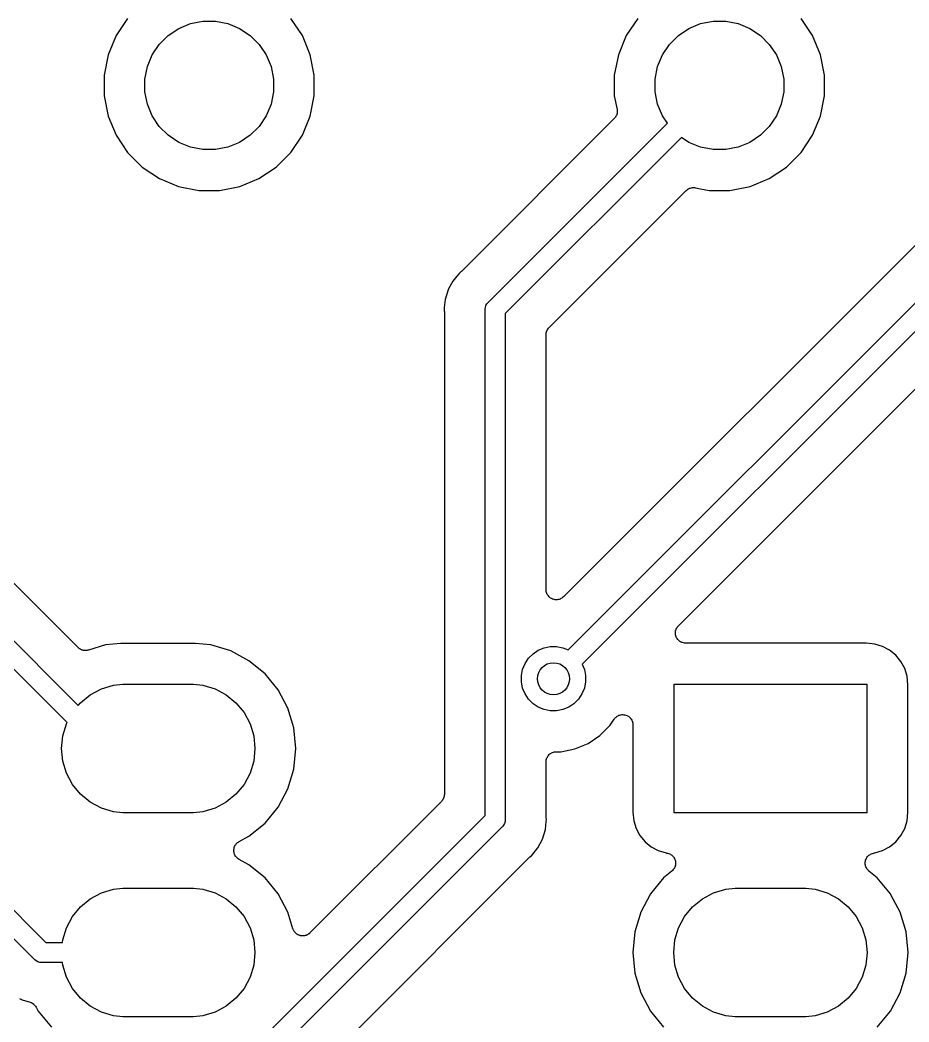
# Model space of a CAD drawing. Extents: x 19 to 115, y -142 to -17.
# Drawn here: x 87.18 to 98.24, y -47.85 to -35.38 of the extents above; entities that cross this region are included whole.
import ezdxf

# ---------------------------------------------------------------- set-up
doc = ezdxf.new("R2010")
doc.units = 0
doc.layers.add('BLACK', color=7, linetype='CONTINUOUS')

msp = doc.modelspace()

# ---------------------------------------------------------------- linework, layer by layer
at = {"layer": 'BLACK', "linetype": 'CONTINUOUS'}
for p, q in [((88.519, -35.3612), (88.3759, -35.5754)), ((89.3016, -35.4257), (89.4562, -35.395)), ((89.4562, -35.395), (89.6138, -35.395)), ((89.6138, -35.395), (89.7684, -35.4257)), ((90.6941, -35.5754), (90.551, -35.3612)), ((94.869, -35.3612), (94.7259, -35.5754)), ((95.6516, -35.4257), (95.8062, -35.395)), ((95.8062, -35.395), (95.9638, -35.395)), ((95.9638, -35.395), (96.1184, -35.4257)), ((97.0441, -35.5754), (96.901, -35.3612)), ((89.025, -35.5736), (89.1561, -35.486)), ((89.1561, -35.486), (89.3016, -35.4257)), ((89.7684, -35.4257), (89.9139, -35.486)), ((89.9139, -35.486), (90.045, -35.5736)), ((95.375, -35.5736), (95.5061, -35.486)), ((95.5061, -35.486), (95.6516, -35.4257)), ((96.1184, -35.4257), (96.2639, -35.486)), ((96.2639, -35.486), (96.395, -35.5736)), ((88.3759, -35.5754), (88.2773, -35.8135)), ((88.9136, -35.685), (89.025, -35.5736)), ((90.045, -35.5736), (90.1564, -35.685)), ((90.7927, -35.8135), (90.6941, -35.5754)), ((94.7259, -35.5754), (94.6273, -35.8135)), ((95.2636, -35.685), (95.375, -35.5736)), ((96.395, -35.5736), (96.5064, -35.685)), ((97.1427, -35.8135), (97.0441, -35.5754)), ((88.826, -35.8161), (88.9136, -35.685)), ((90.1564, -35.685), (90.244, -35.8161)), ((95.176, -35.8161), (95.2636, -35.685)), ((96.5064, -35.685), (96.594, -35.8161)), ((88.2773, -35.8135), (88.227, -36.0662)), ((88.7657, -35.9616), (88.826, -35.8161)), ((90.244, -35.8161), (90.3043, -35.9616)), ((90.843, -36.0662), (90.7927, -35.8135)), ((94.6273, -35.8135), (94.577, -36.0662)), ((95.1157, -35.9616), (95.176, -35.8161)), ((96.594, -35.8161), (96.6543, -35.9616)), ((97.193, -36.0662), (97.1427, -35.8135)), ((88.735, -36.1162), (88.7657, -35.9616)), ((90.3043, -35.9616), (90.335, -36.1162)), ((95.085, -36.1162), (95.1157, -35.9616)), ((96.6543, -35.9616), (96.685, -36.1162)), ((88.227, -36.0662), (88.227, -36.3238)), ((88.735, -36.2738), (88.735, -36.1162)), ((90.335, -36.1162), (90.335, -36.2738)), ((90.843, -36.3238), (90.843, -36.0662)), ((94.577, -36.0662), (94.577, -36.3238)), ((95.085, -36.2738), (95.085, -36.1162)), ((96.685, -36.1162), (96.685, -36.2738)), ((97.193, -36.3238), (97.193, -36.0662)), ((88.7657, -36.4284), (88.735, -36.2738)), ((90.335, -36.2738), (90.3043, -36.4284)), ((95.1157, -36.4284), (95.085, -36.2738)), ((96.685, -36.2738), (96.6543, -36.4284)), ((88.227, -36.3238), (88.2773, -36.5765)), ((90.7927, -36.5765), (90.843, -36.3238)), ((94.577, -36.3238), (94.6109, -36.4941)), ((97.1427, -36.5765), (97.193, -36.3238)), ((88.826, -36.5739), (88.7657, -36.4284)), ((90.3043, -36.4284), (90.244, -36.5739)), ((94.6106, -36.5452), (94.607, -36.5564)), ((94.6108, -36.544), (94.6106, -36.5446)), ((94.6106, -36.5446), (94.6106, -36.5452)), ((94.612, -36.5323), (94.6108, -36.544)), ((94.6109, -36.4941), (94.611, -36.4946)), ((94.611, -36.4946), (94.611, -36.4947)), ((94.611, -36.4947), (94.611, -36.4947)), ((94.611, -36.4947), (94.6112, -36.4958)), ((94.6112, -36.4958), (94.6122, -36.5077)), ((94.6133, -36.5205), (94.612, -36.5323)), ((94.6122, -36.5077), (94.6133, -36.5193)), ((94.6133, -36.5193), (94.6132, -36.5199)), ((94.6132, -36.5199), (94.6133, -36.5205)), ((95.176, -36.5739), (95.1157, -36.4284)), ((96.6543, -36.4284), (96.594, -36.5739)), ((88.2773, -36.5765), (88.3759, -36.8146)), ((88.9136, -36.705), (88.826, -36.5739)), ((90.244, -36.5739), (90.1564, -36.705)), ((90.6941, -36.8146), (90.7927, -36.5765)), ((94.5761, -36.6087), (92.6738, -38.511)), ((93.0109, -38.8923), (95.2374, -36.6658)), ((94.5836, -36.5996), (94.5761, -36.6087)), ((94.5912, -36.5905), (94.5836, -36.5996)), ((94.5915, -36.59), (94.5912, -36.5905)), ((94.5918, -36.5895), (94.5915, -36.59)), ((94.5974, -36.5791), (94.5918, -36.5895)), ((94.6031, -36.5688), (94.5974, -36.5791)), ((94.6033, -36.5682), (94.6031, -36.5688)), ((94.6036, -36.5677), (94.6033, -36.5682)), ((94.607, -36.5564), (94.6036, -36.5677)), ((95.2374, -36.6658), (95.176, -36.5739)), ((96.594, -36.5739), (96.5064, -36.705)), ((97.0441, -36.8146), (97.1427, -36.5765)), ((89.025, -36.8164), (88.9136, -36.705)), ((90.1564, -36.705), (90.045, -36.8164)), ((96.5064, -36.705), (96.395, -36.8164)), ((88.3759, -36.8146), (88.519, -37.0288)), ((89.1561, -36.904), (89.025, -36.8164)), ((89.3016, -36.9643), (89.1561, -36.904)), ((89.9139, -36.904), (89.7684, -36.9643)), ((90.045, -36.8164), (89.9139, -36.904)), ((90.551, -37.0288), (90.6941, -36.8146)), ((95.4142, -36.8426), (93.22, -39.0368)), ((95.5061, -36.904), (95.4142, -36.8426)), ((95.6516, -36.9643), (95.5061, -36.904)), ((96.2639, -36.904), (96.1184, -36.9643)), ((96.395, -36.8164), (96.2639, -36.904)), ((96.901, -37.0288), (97.0441, -36.8146)), ((88.519, -37.0288), (88.7012, -37.211)), ((89.4562, -36.995), (89.3016, -36.9643)), ((89.6138, -36.995), (89.4562, -36.995)), ((89.7684, -36.9643), (89.6138, -36.995)), ((90.3688, -37.211), (90.551, -37.0288)), ((95.8062, -36.995), (95.6516, -36.9643)), ((95.9638, -36.995), (95.8062, -36.995)), ((96.1184, -36.9643), (95.9638, -36.995)), ((96.7188, -37.211), (96.901, -37.0288)), ((88.7012, -37.211), (88.9154, -37.3541)), ((90.1546, -37.3541), (90.3688, -37.211)), ((96.5046, -37.3541), (96.7188, -37.211)), ((88.9154, -37.3541), (89.1535, -37.4527)), ((89.9165, -37.4527), (90.1546, -37.3541)), ((96.2665, -37.4527), (96.5046, -37.3541)), ((89.1535, -37.4527), (89.4062, -37.503)), ((89.4062, -37.503), (89.6638, -37.503)), ((89.6638, -37.503), (89.9165, -37.4527)), ((93.7652, -39.21), (95.4713, -37.5039)), ((95.4713, -37.5039), (95.4717, -37.5035)), ((95.4717, -37.5035), (95.4726, -37.5026)), ((95.4717, -37.5035), (95.4717, -37.5035)), ((95.4717, -37.5035), (95.4717, -37.5035)), ((95.4726, -37.5026), (95.4818, -37.4953)), ((95.4818, -37.4953), (95.4909, -37.4878)), ((95.4909, -37.4878), (95.4915, -37.4876)), ((95.4915, -37.4876), (95.4919, -37.4872)), ((95.4919, -37.4872), (95.5024, -37.4818)), ((95.5024, -37.4818), (95.5128, -37.4762)), ((95.5128, -37.4762), (95.5134, -37.4761)), ((95.5134, -37.4761), (95.5139, -37.4758)), ((95.5139, -37.4758), (95.5252, -37.4725)), ((95.5252, -37.4725), (95.5366, -37.4691)), ((95.5366, -37.4691), (95.5372, -37.469)), ((95.5372, -37.469), (95.5378, -37.4689)), ((95.5378, -37.4689), (95.5494, -37.4678)), ((95.5494, -37.4678), (95.5612, -37.4667)), ((95.5612, -37.4667), (95.5618, -37.4667)), ((95.5618, -37.4667), (95.5624, -37.4667)), ((95.5624, -37.4667), (95.5741, -37.468)), ((95.5741, -37.468), (95.5859, -37.4691)), ((95.5859, -37.4691), (95.7562, -37.503)), ((95.7562, -37.503), (96.0138, -37.503)), ((96.0138, -37.503), (96.2665, -37.4527)), ((98.5228, -37.9838), (93.9448, -42.5619)), ((94.0011, -43.2239), (98.9041, -38.3209)), ((92.6452, -38.5353), (92.6177, -38.5688)), ((92.6645, -38.5194), (92.6452, -38.5353)), ((92.6683, -38.5156), (92.6645, -38.5194)), ((92.6725, -38.5123), (92.6683, -38.5156)), ((92.6738, -38.511), (92.6725, -38.5123)), ((99.0486, -38.53), (94.1779, -43.4007)), ((92.5661, -38.6316), (92.5139, -38.7294)), ((92.6177, -38.5688), (92.5661, -38.6316)), ((92.6177, -38.5688), (92.6177, -38.5688)), ((92.5073, -38.7416), (92.4711, -38.8609)), ((92.5139, -38.7294), (92.5073, -38.7416)), ((92.5139, -38.7294), (92.5139, -38.7294)), ((92.4711, -38.8609), (92.4614, -38.9601)), ((92.9789, -38.937), (92.9905, -38.9152)), ((92.9905, -38.9152), (93.0062, -38.8962)), ((93.0062, -38.8962), (93.0109, -38.8923)), ((92.4614, -38.9601), (92.4589, -38.985)), ((92.4589, -38.985), (92.4614, -39.0099)), ((92.4614, -38.9601), (92.4614, -38.9601)), ((92.4614, -39.0099), (92.4615, -39.0117)), ((92.4615, -39.0117), (92.4615, -39.017)), ((92.4615, -39.017), (92.462, -39.0223)), ((92.462, -39.0223), (92.462, -45.0202)), ((92.9694, -38.985), (92.97, -38.9789)), ((92.97, -38.9911), (92.9694, -38.985)), ((92.97, -38.9789), (92.9718, -38.9605)), ((92.97, -38.9789), (92.97, -38.9789)), ((92.97, -45.2832), (92.97, -38.9911)), ((92.9718, -38.9605), (92.9789, -38.937)), ((93.22, -39.0368), (93.22, -45.3289)), ((95.3749, -42.9221), (99.2218, -39.0752)), ((93.728, -39.2981), (93.7293, -39.2864)), ((93.7293, -39.2864), (93.7305, -39.2747)), ((93.7305, -39.2747), (93.7307, -39.2741)), ((93.7307, -39.2741), (93.7308, -39.2734)), ((93.7308, -39.2734), (93.7343, -39.2622)), ((93.7343, -39.2622), (93.7377, -39.251)), ((93.7377, -39.251), (93.738, -39.2504)), ((93.738, -39.2504), (93.7382, -39.2498)), ((93.7382, -39.2498), (93.7439, -39.2395)), ((93.7439, -39.2395), (93.7494, -39.2292)), ((93.7494, -39.2292), (93.7499, -39.2287)), ((93.7499, -39.2287), (93.7502, -39.2281)), ((93.7502, -39.2281), (93.7577, -39.2191)), ((93.7577, -39.2191), (93.7652, -39.21)), ((80.045, -39.4082), (87.5018, -46.865)), ((93.728, -39.2994), (93.728, -39.2981)), ((93.728, -39.2998), (93.728, -39.2994)), ((93.728, -39.2994), (93.728, -39.2994)), ((93.728, -39.2994), (93.728, -39.2994)), ((93.728, -42.4721), (93.728, -39.2998)), ((87.3573, -47.0741), (79.836, -39.5527)), ((87.904, -43.1938), (85.1683, -40.4581)), ((84.62, -40.6282), (87.9053, -43.9136)), ((87.7654, -44.1272), (84.4432, -40.805)), ((93.7292, -42.4842), (93.728, -42.4721)), ((93.7303, -42.4963), (93.7292, -42.4842)), ((93.7304, -42.4965), (93.7303, -42.4963)), ((93.7304, -42.4967), (93.7304, -42.4965)), ((93.7339, -42.5084), (93.7304, -42.4967)), ((93.7374, -42.52), (93.7339, -42.5084)), ((93.7375, -42.5202), (93.7374, -42.52)), ((93.7376, -42.5205), (93.7375, -42.5202)), ((93.7433, -42.5312), (93.7376, -42.5205)), ((93.749, -42.542), (93.7433, -42.5312)), ((93.7491, -42.5421), (93.749, -42.542)), ((93.7492, -42.5423), (93.7491, -42.5421)), ((93.7569, -42.5517), (93.7492, -42.5423)), ((93.7645, -42.5612), (93.7569, -42.5517)), ((93.7647, -42.5614), (93.7645, -42.5612)), ((93.7649, -42.5615), (93.7647, -42.5614)), ((93.7742, -42.5693), (93.7649, -42.5615)), ((93.7836, -42.5771), (93.7742, -42.5693)), ((93.7838, -42.5772), (93.7836, -42.5771)), ((93.784, -42.5773), (93.7838, -42.5772)), ((93.7947, -42.5831), (93.784, -42.5773)), ((93.8054, -42.589), (93.7947, -42.5831)), ((93.8056, -42.589), (93.8054, -42.589)), ((93.8058, -42.5891), (93.8056, -42.589)), ((93.8174, -42.5927), (93.8058, -42.5891)), ((93.829, -42.5964), (93.8174, -42.5927)), ((93.8292, -42.5964), (93.829, -42.5964)), ((93.8294, -42.5965), (93.8292, -42.5964)), ((93.8416, -42.5977), (93.8294, -42.5965)), ((93.8536, -42.599), (93.8416, -42.5977)), ((93.8539, -42.599), (93.8536, -42.599)), ((93.8541, -42.5991), (93.8539, -42.599)), ((93.8661, -42.598), (93.8541, -42.5991)), ((93.8783, -42.5969), (93.8661, -42.598)), ((93.8786, -42.5968), (93.8783, -42.5969)), ((93.8788, -42.5968), (93.8786, -42.5968)), ((93.8903, -42.5934), (93.8788, -42.5968)), ((93.9021, -42.59), (93.8903, -42.5934)), ((93.9023, -42.5899), (93.9021, -42.59)), ((93.9026, -42.5898), (93.9023, -42.5899)), ((93.9134, -42.5842), (93.9026, -42.5898)), ((93.9241, -42.5786), (93.9134, -42.5842)), ((93.9243, -42.5784), (93.9241, -42.5786)), ((93.9245, -42.5783), (93.9243, -42.5784)), ((93.934, -42.5707), (93.9245, -42.5783)), ((93.9435, -42.5631), (93.934, -42.5707)), ((93.9438, -42.5628), (93.9435, -42.5631)), ((93.9448, -42.5619), (93.9438, -42.5628)), ((93.9438, -42.5628), (93.9438, -42.5628)), ((93.9438, -42.5628), (93.9438, -42.5628)), ((95.3377, -43.011), (95.339, -42.999)), ((95.3377, -43.0113), (95.3377, -43.011)), ((95.3377, -43.0115), (95.3377, -43.0113)), ((95.3388, -43.0234), (95.3377, -43.0115)), ((95.34, -43.0357), (95.3388, -43.0234)), ((95.339, -42.999), (95.3402, -42.9868)), ((95.3402, -42.9868), (95.3403, -42.9866)), ((95.3403, -42.9864), (95.3439, -42.9747)), ((95.3403, -42.9866), (95.3403, -42.9864)), ((95.3439, -42.9747), (95.3475, -42.9631)), ((95.3475, -42.9631), (95.3476, -42.9629)), ((95.3476, -42.9627), (95.3535, -42.9519)), ((95.3476, -42.9629), (95.3476, -42.9627)), ((95.3535, -42.9519), (95.3592, -42.9413)), ((95.3592, -42.9413), (95.3593, -42.9411)), ((95.3593, -42.9411), (95.3594, -42.9409)), ((95.3594, -42.9409), (95.3671, -42.9316)), ((95.3671, -42.9316), (95.3749, -42.9221)), ((88.4357, -43.142), (88.2436, -43.1609)), ((89.3643, -43.142), (88.4357, -43.142)), ((89.5564, -43.1609), (89.3643, -43.142)), ((95.34, -43.0359), (95.34, -43.0357)), ((95.34, -43.0362), (95.34, -43.0359)), ((95.3435, -43.0479), (95.34, -43.0362)), ((95.347, -43.0595), (95.3435, -43.0479)), ((95.3471, -43.0597), (95.347, -43.0595)), ((95.3471, -43.0599), (95.3471, -43.0597)), ((95.3529, -43.0708), (95.3471, -43.0599)), ((95.3584, -43.0815), (95.3529, -43.0708)), ((95.3586, -43.0816), (95.3584, -43.0815)), ((95.3587, -43.0818), (95.3586, -43.0816)), ((95.3664, -43.0913), (95.3587, -43.0818)), ((95.374, -43.1008), (95.3664, -43.0913)), ((95.3741, -43.1009), (95.374, -43.1008)), ((95.3743, -43.1011), (95.3741, -43.1009)), ((95.3837, -43.1089), (95.3743, -43.1011)), ((95.393, -43.1167), (95.3837, -43.1089)), ((95.3931, -43.1168), (95.393, -43.1167)), ((95.3933, -43.117), (95.3931, -43.1168)), ((95.404, -43.1228), (95.3933, -43.117)), ((95.4147, -43.1287), (95.404, -43.1228)), ((95.4149, -43.1287), (95.4147, -43.1287)), ((95.4151, -43.1288), (95.4149, -43.1287)), ((95.4266, -43.1325), (95.4151, -43.1288)), ((95.4383, -43.1362), (95.4266, -43.1325)), ((95.4385, -43.1362), (95.4383, -43.1362)), ((95.4387, -43.1362), (95.4385, -43.1362)), ((95.4507, -43.1375), (95.4387, -43.1362)), ((95.4629, -43.1389), (95.4507, -43.1375)), ((95.4634, -43.1389), (95.4629, -43.1389)), ((95.4647, -43.1389), (95.4634, -43.1389)), ((95.4634, -43.1389), (95.4634, -43.1389)), ((95.4634, -43.1389), (95.4634, -43.1389)), ((97.7138, -43.1389), (95.4647, -43.1389)), ((97.8196, -43.1493), (97.7138, -43.1389)), ((97.9153, -43.1784), (97.8196, -43.1493)), ((87.9083, -43.1974), (87.904, -43.1938)), ((87.9123, -43.2014), (87.9083, -43.1974)), ((87.9179, -43.2052), (87.9123, -43.2014)), ((87.9231, -43.2095), (87.9179, -43.2052)), ((87.9281, -43.2122), (87.9231, -43.2095)), ((87.9328, -43.2154), (87.9281, -43.2122)), ((87.939, -43.218), (87.9328, -43.2154)), ((87.945, -43.2212), (87.939, -43.218)), ((87.9504, -43.2229), (87.945, -43.2212)), ((87.9555, -43.2251), (87.9504, -43.2229)), ((87.9622, -43.2265), (87.9555, -43.2251)), ((87.9687, -43.2285), (87.9622, -43.2265)), ((87.9743, -43.2291), (87.9687, -43.2285)), ((87.9798, -43.2302), (87.9743, -43.2291)), ((87.9866, -43.2303), (87.9798, -43.2302)), ((87.9933, -43.231), (87.9866, -43.2303)), ((87.9989, -43.2305), (87.9933, -43.231)), ((88.0046, -43.2305), (87.9989, -43.2305)), ((88.0113, -43.2293), (88.0046, -43.2305)), ((88.018, -43.2287), (88.0113, -43.2293)), ((88.0234, -43.227), (88.018, -43.2287)), ((88.029, -43.226), (88.0234, -43.227)), ((88.0307, -43.2255), (88.029, -43.226)), ((88.2436, -43.1609), (88.0307, -43.2255)), ((89.803, -43.2357), (89.5564, -43.1609)), ((90.0302, -43.3572), (89.803, -43.2357)), ((93.5093, -43.3269), (93.565, -43.2711)), ((93.565, -43.2711), (93.6305, -43.2274)), ((93.6305, -43.2274), (93.7033, -43.1972)), ((93.7033, -43.1972), (93.7806, -43.1818)), ((93.7806, -43.1818), (93.8594, -43.1818)), ((93.8594, -43.1818), (93.9367, -43.1972)), ((93.9367, -43.1972), (94.0011, -43.2239)), ((98.0036, -43.2256), (97.9153, -43.1784)), ((98.0809, -43.2891), (98.0036, -43.2256)), ((90.2294, -43.5206), (90.0302, -43.3572)), ((93.4354, -43.4652), (93.4655, -43.3924)), ((93.4655, -43.3924), (93.5093, -43.3269)), ((94.1779, -43.4007), (94.2046, -43.4652)), ((98.1444, -43.3664), (98.0809, -43.2891)), ((98.1916, -43.4547), (98.1444, -43.3664)), ((90.3928, -43.7198), (90.2294, -43.5206)), ((93.42, -43.5424), (93.4354, -43.4652)), ((94.2046, -43.4652), (94.22, -43.5424)), ((98.2206, -43.5504), (98.1916, -43.4547)), ((88.3432, -43.6616), (88.4607, -43.65)), ((88.4607, -43.65), (89.3393, -43.65)), ((89.3393, -43.65), (89.4568, -43.6616)), ((93.42, -43.6212), (93.42, -43.5424)), ((93.4354, -43.6985), (93.42, -43.6212)), ((94.22, -43.6212), (94.2046, -43.6985)), ((94.22, -43.5424), (94.22, -43.6212)), ((95.32, -45.25), (95.32, -43.65)), ((95.32, -43.65), (97.72, -43.65)), ((97.72, -43.65), (97.72, -45.25)), ((98.2311, -43.6562), (98.2206, -43.5504)), ((98.2311, -45.2438), (98.2311, -43.6562)), ((87.9316, -43.8816), (88.0534, -43.7816)), ((88.0534, -43.7816), (88.1924, -43.7073)), ((88.1924, -43.7073), (88.3432, -43.6616)), ((89.4568, -43.6616), (89.6076, -43.7073)), ((89.6076, -43.7073), (89.7466, -43.7816)), ((89.7466, -43.7816), (89.8684, -43.8816)), ((90.5143, -43.947), (90.3928, -43.7198)), ((93.4655, -43.7713), (93.4354, -43.6985)), ((93.5093, -43.8368), (93.4655, -43.7713)), ((94.1745, -43.7713), (94.1307, -43.8368)), ((94.2046, -43.6985), (94.1745, -43.7713)), ((87.9053, -43.9136), (87.9316, -43.8816)), ((89.8684, -43.8816), (89.9684, -44.0034)), ((93.565, -43.8925), (93.5093, -43.8368)), ((93.6305, -43.9363), (93.565, -43.8925)), ((94.075, -43.8925), (94.0095, -43.9363)), ((94.1307, -43.8368), (94.075, -43.8925)), ((89.9684, -44.0034), (90.0427, -44.1424)), ((90.5891, -44.1936), (90.5143, -43.947)), ((93.7033, -43.9665), (93.6305, -43.9363)), ((93.7806, -43.9818), (93.7033, -43.9665)), ((93.8594, -43.9818), (93.7806, -43.9818)), ((93.9367, -43.9665), (93.8594, -43.9818)), ((94.0095, -43.9363), (93.9367, -43.9665)), ((94.6464, -44.0335), (94.6581, -44.0301)), ((94.6581, -44.0301), (94.6583, -44.03)), ((94.6583, -44.03), (94.6585, -44.03)), ((94.6585, -44.03), (94.6706, -44.0289)), ((94.6706, -44.0289), (94.6828, -44.0278)), ((94.6828, -44.0278), (94.683, -44.0278)), ((94.683, -44.0278), (94.6831, -44.0278)), ((94.6831, -44.0278), (94.6951, -44.0291)), ((94.6951, -44.0291), (94.7075, -44.0304)), ((94.7075, -44.0304), (94.7076, -44.0305)), ((94.7076, -44.0305), (94.7078, -44.0305)), ((94.7078, -44.0305), (94.719, -44.034)), ((87.7116, -44.2932), (87.7573, -44.1424)), ((87.7573, -44.1424), (87.7654, -44.1272)), ((90.0427, -44.1424), (90.0884, -44.2932)), ((94.5253, -44.1607), (94.5763, -44.0843)), ((94.5763, -44.0843), (94.5771, -44.0831)), ((94.5771, -44.0831), (94.5773, -44.0828)), ((94.5771, -44.0831), (94.5771, -44.0831)), ((94.5771, -44.0831), (94.5771, -44.0831)), ((94.5773, -44.0828), (94.5854, -44.0732)), ((94.5854, -44.0732), (94.5931, -44.0641)), ((94.5931, -44.0641), (94.5932, -44.064)), ((94.5932, -44.064), (94.5933, -44.0638)), ((94.5933, -44.0638), (94.6029, -44.0562)), ((94.6029, -44.0562), (94.6124, -44.0485)), ((94.6124, -44.0485), (94.6125, -44.0485)), ((94.6125, -44.0485), (94.6127, -44.0484)), ((94.6127, -44.0484), (94.6235, -44.0428)), ((94.6235, -44.0428), (94.6344, -44.0371)), ((94.6344, -44.0371), (94.6345, -44.037)), ((94.6345, -44.037), (94.6347, -44.0369)), ((94.6347, -44.0369), (94.6464, -44.0335)), ((94.719, -44.034), (94.7311, -44.0377)), ((94.7311, -44.0377), (94.7313, -44.0378)), ((94.7313, -44.0378), (94.7314, -44.0379)), ((94.7314, -44.0379), (94.7419, -44.0436)), ((94.7419, -44.0436), (94.7529, -44.0495)), ((94.7529, -44.0495), (94.7531, -44.0496)), ((94.7531, -44.0496), (94.7532, -44.0497)), ((94.7532, -44.0497), (94.7625, -44.0574)), ((94.7625, -44.0574), (94.772, -44.0653)), ((94.772, -44.0653), (94.7721, -44.0655)), ((94.7721, -44.0655), (94.7723, -44.0656)), ((94.7723, -44.0656), (94.7799, -44.0749)), ((94.7799, -44.0749), (94.7877, -44.0845)), ((94.7877, -44.0845), (94.7878, -44.0847)), ((94.7878, -44.0847), (94.7879, -44.0848)), ((94.7879, -44.0848), (94.7935, -44.0955)), ((94.7935, -44.0955), (94.7993, -44.1064)), ((94.7993, -44.1064), (94.7994, -44.1066)), ((94.7994, -44.1066), (94.7995, -44.1067)), ((94.7995, -44.1067), (94.8029, -44.1183)), ((94.8029, -44.1183), (94.8065, -44.1301)), ((94.8065, -44.1301), (94.8065, -44.1303)), ((94.8065, -44.1303), (94.8066, -44.1305)), ((94.8066, -44.1305), (94.8077, -44.1427)), ((94.8077, -44.1427), (94.8089, -44.1548)), ((94.8089, -44.1548), (94.8089, -45.2438)), ((90.6143, -44.45), (90.5891, -44.1936)), ((94.3988, -44.2871), (94.5253, -44.1607)), ((87.6961, -44.45), (87.7116, -44.2932)), ((90.0884, -44.2932), (90.1039, -44.45)), ((94.0848, -44.455), (94.2501, -44.3865)), ((94.2501, -44.3865), (94.3988, -44.2871)), ((87.7116, -44.6068), (87.6961, -44.45)), ((90.1039, -44.45), (90.0884, -44.6068)), ((90.5891, -44.7064), (90.6143, -44.45)), ((93.7579, -44.536), (93.7655, -44.5267)), ((93.7655, -44.5267), (93.7658, -44.5264)), ((93.7658, -44.5264), (93.7661, -44.5261)), ((93.7661, -44.5261), (93.7754, -44.5186)), ((93.7754, -44.5186), (93.7847, -44.5111)), ((93.7847, -44.5111), (93.7851, -44.5109)), ((93.7851, -44.5109), (93.7854, -44.5106)), ((93.7854, -44.5106), (93.796, -44.505)), ((93.796, -44.505), (93.8066, -44.4994)), ((93.8066, -44.4994), (93.807, -44.4993)), ((93.807, -44.4993), (93.8074, -44.4991)), ((93.8074, -44.4991), (93.8188, -44.4957)), ((93.8188, -44.4957), (93.8303, -44.4923)), ((93.8303, -44.4923), (93.8308, -44.4922)), ((93.8308, -44.4922), (93.8312, -44.4921)), ((93.8312, -44.4921), (93.8431, -44.491)), ((93.8431, -44.491), (93.855, -44.4898)), ((93.855, -44.4898), (93.9094, -44.4898)), ((93.9094, -44.4898), (94.0848, -44.455)), ((87.7573, -44.7576), (87.7116, -44.6068)), ((90.0884, -44.6068), (90.0427, -44.7576)), ((93.728, -44.6151), (93.7293, -44.6032)), ((93.728, -44.6159), (93.728, -44.6151)), ((93.728, -44.616), (93.728, -44.6159)), ((93.728, -44.6168), (93.728, -44.616)), ((93.728, -44.616), (93.728, -44.616)), ((93.728, -45.2977), (93.728, -44.6168)), ((93.7293, -44.6032), (93.7306, -44.5913)), ((93.7306, -44.5913), (93.7307, -44.5909)), ((93.7307, -44.5909), (93.7308, -44.5904)), ((93.7308, -44.5904), (93.7344, -44.579)), ((93.7344, -44.579), (93.7379, -44.5676)), ((93.7379, -44.5676), (93.7381, -44.5672)), ((93.7381, -44.5672), (93.7382, -44.5668)), ((93.7382, -44.5668), (93.744, -44.5564)), ((93.744, -44.5564), (93.7497, -44.5458)), ((93.7497, -44.5458), (93.75, -44.5455)), ((93.75, -44.5455), (93.7502, -44.5451)), ((93.7502, -44.5451), (93.7579, -44.536)), ((87.8316, -44.8966), (87.7573, -44.7576)), ((90.0427, -44.7576), (89.9684, -44.8966)), ((90.5143, -44.953), (90.5891, -44.7064)), ((87.9316, -45.0184), (87.8316, -44.8966)), ((89.9684, -44.8966), (89.8684, -45.0184)), ((88.0534, -45.1184), (87.9316, -45.0184)), ((89.8684, -45.0184), (89.7466, -45.1184)), ((90.3928, -45.1802), (90.5143, -44.953)), ((92.462, -45.022), (92.4607, -45.0336)), ((92.462, -45.0202), (92.462, -45.0206)), ((92.462, -45.0206), (92.462, -45.0207)), ((92.462, -45.0207), (92.462, -45.0207)), ((92.462, -45.0207), (92.462, -45.022)), ((88.1924, -45.1927), (88.0534, -45.1184)), ((89.7466, -45.1184), (89.6076, -45.1927)), ((92.4248, -45.11), (90.7883, -46.7465)), ((92.4322, -45.101), (92.4248, -45.11)), ((92.4398, -45.092), (92.4322, -45.101)), ((92.4401, -45.0914), (92.4398, -45.092)), ((92.4405, -45.0909), (92.4401, -45.0914)), ((92.446, -45.0806), (92.4405, -45.0909)), ((92.4517, -45.0703), (92.446, -45.0806)), ((92.4519, -45.0696), (92.4517, -45.0703)), ((92.4522, -45.069), (92.4519, -45.0696)), ((92.4556, -45.0579), (92.4522, -45.069)), ((92.4592, -45.0466), (92.4556, -45.0579)), ((92.4593, -45.046), (92.4592, -45.0466)), ((92.4595, -45.0453), (92.4593, -45.046)), ((92.4607, -45.0336), (92.4595, -45.0453)), ((88.3432, -45.2384), (88.1924, -45.1927)), ((88.4607, -45.25), (88.3432, -45.2384)), ((89.3393, -45.25), (88.4607, -45.25)), ((89.4568, -45.2384), (89.3393, -45.25)), ((89.6076, -45.1927), (89.4568, -45.2384)), ((90.2294, -45.3794), (90.3928, -45.1802)), ((94.8089, -45.2438), (94.8194, -45.3496)), ((97.72, -45.25), (95.32, -45.25)), ((98.2206, -45.3496), (98.2311, -45.2438)), ((89.4989, -48.7543), (92.97, -45.2832)), ((90.0302, -45.5428), (90.2294, -45.3794)), ((93.211, -45.3831), (93.1998, -45.4041)), ((93.2182, -45.3595), (93.211, -45.3831)), ((93.22, -45.3412), (93.2182, -45.3595)), ((93.22, -45.3289), (93.2206, -45.335)), ((93.2206, -45.335), (93.22, -45.3411)), ((93.22, -45.3411), (93.22, -45.3412)), ((93.7188, -45.4591), (93.7286, -45.3599)), ((93.7285, -45.303), (93.728, -45.2977)), ((93.7284, -45.3084), (93.7285, -45.303)), ((93.7286, -45.3101), (93.7284, -45.3084)), ((93.731, -45.335), (93.7286, -45.3101)), ((93.7286, -45.3599), (93.731, -45.335)), ((93.7286, -45.3599), (93.7286, -45.3599)), ((94.8194, -45.3496), (94.8484, -45.4453)), ((98.1916, -45.4453), (98.2206, -45.3496)), ((93.179, -45.4277), (89.7457, -48.8611)), ((93.1838, -45.4238), (93.179, -45.4277)), ((93.1877, -45.4191), (93.1838, -45.4238)), ((93.1994, -45.4048), (93.1877, -45.4191)), ((93.1877, -45.4191), (93.1877, -45.4191)), ((93.1998, -45.4041), (93.1994, -45.4048)), ((93.6826, -45.5784), (93.7188, -45.4591)), ((94.8484, -45.4453), (94.8956, -45.5336)), ((98.1444, -45.5336), (98.1916, -45.4453)), ((89.8566, -45.6594), (89.8634, -45.6493)), ((89.8634, -45.6493), (89.8701, -45.6393)), ((89.8701, -45.6393), (89.8703, -45.6391)), ((89.8703, -45.6391), (89.8705, -45.6388)), ((89.8705, -45.6388), (89.8792, -45.6302)), ((89.8792, -45.6302), (89.8877, -45.6218)), ((89.8877, -45.6218), (89.8879, -45.6216)), ((89.8879, -45.6216), (89.8881, -45.6214)), ((89.8881, -45.6214), (89.8983, -45.6146)), ((89.8983, -45.6146), (89.9083, -45.608)), ((89.9083, -45.608), (90.0302, -45.5428)), ((93.6238, -45.6884), (93.6826, -45.5784)), ((94.8956, -45.5336), (94.9591, -45.6109)), ((94.9591, -45.6109), (95.0364, -45.6744)), ((98.0036, -45.6744), (98.0809, -45.6109)), ((98.0809, -45.6109), (98.1444, -45.5336)), ((89.8416, -45.7312), (89.8418, -45.7192)), ((89.8417, -45.7315), (89.8416, -45.7312)), ((89.8417, -45.7318), (89.8417, -45.7315)), ((89.844, -45.7437), (89.8417, -45.7318)), ((89.8418, -45.707), (89.8419, -45.7067)), ((89.8418, -45.7192), (89.8418, -45.707)), ((89.8419, -45.7064), (89.8443, -45.6946)), ((89.8419, -45.7067), (89.8419, -45.7064)), ((89.8462, -45.7556), (89.844, -45.7437)), ((89.8443, -45.6946), (89.8467, -45.6827)), ((89.8463, -45.7559), (89.8462, -45.7556)), ((89.8464, -45.7561), (89.8463, -45.7559)), ((89.851, -45.7674), (89.8464, -45.7561)), ((89.8467, -45.6827), (89.8468, -45.6825)), ((89.8468, -45.6825), (89.8469, -45.6822)), ((89.8469, -45.6822), (89.8516, -45.671)), ((89.8555, -45.7786), (89.851, -45.7674)), ((89.8516, -45.671), (89.8563, -45.6598)), ((89.8563, -45.6598), (89.8565, -45.6596)), ((89.8565, -45.6596), (89.8566, -45.6594)), ((93.5447, -45.7848), (93.6238, -45.6884)), ((95.0364, -45.6744), (95.1247, -45.7216)), ((95.1247, -45.7216), (95.2204, -45.7506)), ((95.2204, -45.7506), (95.2259, -45.7512)), ((95.2259, -45.7512), (95.2272, -45.7513)), ((95.2272, -45.7513), (95.2273, -45.7513)), ((95.2273, -45.7513), (95.2273, -45.7513)), ((95.2273, -45.7513), (95.2277, -45.7514)), ((95.2277, -45.7514), (95.2397, -45.7539)), ((95.2397, -45.7539), (95.2515, -45.7564)), ((95.2515, -45.7564), (95.2517, -45.7565)), ((95.2517, -45.7565), (95.2519, -45.7565)), ((95.2519, -45.7565), (95.2632, -45.7614)), ((95.2632, -45.7614), (95.2743, -45.7661)), ((95.2743, -45.7661), (95.2745, -45.7662)), ((95.2745, -45.7662), (95.2747, -45.7663)), ((95.2747, -45.7663), (95.2849, -45.7733)), ((95.2849, -45.7733), (95.2948, -45.78)), ((97.7466, -45.7789), (97.7567, -45.7722)), ((97.7567, -45.7722), (97.7668, -45.7655)), ((97.7668, -45.7655), (97.7671, -45.7654)), ((97.7671, -45.7654), (97.7672, -45.7653)), ((97.7672, -45.7653), (97.7786, -45.7606)), ((97.7786, -45.7606), (97.7898, -45.756)), ((97.7898, -45.756), (97.79, -45.756)), ((97.79, -45.756), (97.7902, -45.7559)), ((97.7902, -45.7559), (97.8021, -45.7536)), ((97.8021, -45.7536), (97.8141, -45.7512)), ((97.8141, -45.7512), (97.8196, -45.7506)), ((97.8196, -45.7506), (97.9153, -45.7216)), ((97.9153, -45.7216), (98.0036, -45.6744)), ((89.8556, -45.7788), (89.8555, -45.7786)), ((89.8557, -45.7791), (89.8556, -45.7788)), ((89.8624, -45.7892), (89.8557, -45.7791)), ((89.869, -45.7994), (89.8624, -45.7892)), ((89.8692, -45.7996), (89.869, -45.7994)), ((89.8693, -45.7998), (89.8692, -45.7996)), ((89.8778, -45.8084), (89.8693, -45.7998)), ((89.8863, -45.8171), (89.8778, -45.8084)), ((89.8865, -45.8173), (89.8863, -45.8171)), ((89.8867, -45.8175), (89.8865, -45.8173)), ((89.8967, -45.8243), (89.8867, -45.8175)), ((89.9067, -45.8312), (89.8967, -45.8243)), ((89.9072, -45.8314), (89.9067, -45.8312)), ((89.9083, -45.832), (89.9072, -45.8314)), ((89.9072, -45.8314), (89.9072, -45.8314)), ((89.9072, -45.8314), (89.9072, -45.8314)), ((90.0302, -45.8972), (89.9083, -45.832)), ((90.2294, -46.0606), (90.0302, -45.8972)), ((90.5056, -48.8196), (93.5162, -45.809)), ((93.5162, -45.809), (93.5174, -45.8078)), ((93.5174, -45.8078), (93.5216, -45.8044)), ((93.5216, -45.8044), (93.5254, -45.8006)), ((93.5254, -45.8006), (93.5447, -45.7848)), ((95.2948, -45.78), (95.295, -45.7802)), ((95.295, -45.7802), (95.2952, -45.7803)), ((95.2952, -45.7803), (95.3038, -45.7891)), ((95.3038, -45.7891), (95.3122, -45.7977)), ((95.3122, -45.7977), (95.3123, -45.7979)), ((95.3123, -45.7979), (95.3125, -45.798)), ((95.3125, -45.798), (95.3193, -45.8084)), ((95.3193, -45.8084), (95.3258, -45.8184)), ((95.3258, -45.8184), (95.3259, -45.8186)), ((95.3259, -45.8186), (95.3261, -45.8188)), ((95.3261, -45.8188), (95.3307, -45.8303)), ((95.3307, -45.8303), (95.3352, -45.8414)), ((95.3352, -45.8414), (95.3352, -45.8416)), ((95.3352, -45.8416), (95.3353, -45.8418)), ((95.3353, -45.8418), (95.3376, -45.8539)), ((95.3398, -45.8909), (95.3373, -45.9031)), ((95.3376, -45.8539), (95.3399, -45.8657)), ((95.3399, -45.8784), (95.3398, -45.8905)), ((95.3398, -45.8905), (95.3398, -45.8907)), ((95.3398, -45.8907), (95.3398, -45.8909)), ((95.3399, -45.8657), (95.3399, -45.8659)), ((95.3399, -45.8659), (95.34, -45.8661)), ((95.34, -45.8661), (95.3399, -45.8784)), ((97.7, -45.8887), (97.7001, -45.8766)), ((97.7, -45.8889), (97.7, -45.8887)), ((97.7, -45.8891), (97.7, -45.8889)), ((97.7023, -45.901), (97.7, -45.8891)), ((97.7001, -45.8766), (97.7002, -45.8644)), ((97.7002, -45.8644), (97.7003, -45.8641)), ((97.7003, -45.8639), (97.7027, -45.852)), ((97.7003, -45.8641), (97.7003, -45.8639)), ((97.7046, -45.9131), (97.7023, -45.901)), ((97.7027, -45.852), (97.7052, -45.8401)), ((97.7052, -45.8401), (97.7053, -45.8399)), ((97.7053, -45.8397), (97.7101, -45.8285)), ((97.7053, -45.8399), (97.7053, -45.8397)), ((97.7101, -45.8285), (97.7148, -45.8172)), ((97.7148, -45.8172), (97.7149, -45.817)), ((97.7149, -45.817), (97.715, -45.8168)), ((97.715, -45.8168), (97.7218, -45.8069)), ((97.7218, -45.8069), (97.7286, -45.7967)), ((97.7286, -45.7967), (97.7288, -45.7965)), ((97.7288, -45.7965), (97.7289, -45.7963)), ((97.7289, -45.7963), (97.7376, -45.7878)), ((97.7376, -45.7878), (97.7462, -45.7792)), ((97.7462, -45.7792), (97.7464, -45.7791)), ((97.7464, -45.7791), (97.7466, -45.7789)), ((95.294, -45.9758), (95.1906, -46.0606)), ((95.3026, -45.9672), (95.294, -45.9758)), ((95.3113, -45.9586), (95.3026, -45.9672)), ((95.3114, -45.9584), (95.3113, -45.9586)), ((95.3116, -45.9582), (95.3114, -45.9584)), ((95.3182, -45.9483), (95.3116, -45.9582)), ((95.3252, -45.938), (95.3182, -45.9483)), ((95.3253, -45.9378), (95.3252, -45.938)), ((95.3254, -45.9376), (95.3253, -45.9378)), ((95.3299, -45.9267), (95.3254, -45.9376)), ((95.3348, -45.9152), (95.3299, -45.9267)), ((95.3349, -45.9148), (95.3348, -45.915)), ((95.3348, -45.915), (95.3348, -45.9152)), ((95.3373, -45.9031), (95.3349, -45.9148)), ((97.7047, -45.9133), (97.7046, -45.9131)), ((97.7047, -45.9135), (97.7047, -45.9133)), ((97.7092, -45.9247), (97.7047, -45.9135)), ((97.7138, -45.9361), (97.7092, -45.9247)), ((97.7139, -45.9363), (97.7138, -45.9361)), ((97.714, -45.9365), (97.7139, -45.9363)), ((97.7207, -45.9466), (97.714, -45.9365)), ((97.7273, -45.9569), (97.7207, -45.9466)), ((97.7275, -45.957), (97.7273, -45.9569)), ((97.7276, -45.9572), (97.7275, -45.957)), ((97.736, -45.9658), (97.7276, -45.9572)), ((97.7446, -45.9746), (97.736, -45.9658)), ((97.7449, -45.9749), (97.7446, -45.9746)), ((97.7459, -45.9758), (97.7449, -45.9749)), ((97.7449, -45.9749), (97.7449, -45.9749)), ((97.7449, -45.9749), (97.7449, -45.9749)), ((97.8494, -46.0606), (97.7459, -45.9758)), ((90.3928, -46.2598), (90.2294, -46.0606)), ((95.1906, -46.0606), (95.0272, -46.2598)), ((98.0128, -46.2598), (97.8494, -46.0606)), ((88.0534, -46.3216), (88.1924, -46.2473)), ((88.1924, -46.2473), (88.3432, -46.2016)), ((88.3432, -46.2016), (88.4607, -46.19)), ((88.4607, -46.19), (89.3393, -46.19)), ((89.3393, -46.19), (89.4568, -46.2016)), ((89.4568, -46.2016), (89.6076, -46.2473)), ((89.6076, -46.2473), (89.7466, -46.3216)), ((90.5143, -46.487), (90.3928, -46.2598)), ((95.0272, -46.2598), (94.9057, -46.487)), ((95.6734, -46.3216), (95.8124, -46.2473)), ((95.8124, -46.2473), (95.9632, -46.2016)), ((95.9632, -46.2016), (96.0807, -46.19)), ((96.0807, -46.19), (96.9593, -46.19)), ((96.9593, -46.19), (97.0768, -46.2016)), ((97.0768, -46.2016), (97.2276, -46.2473)), ((97.2276, -46.2473), (97.3666, -46.3216)), ((98.0201, -46.2735), (98.0128, -46.2598)), ((98.0202, -46.2735), (98.0201, -46.2735)), ((98.1343, -46.487), (98.0202, -46.2735)), ((87.9316, -46.4216), (88.0534, -46.3216)), ((89.7466, -46.3216), (89.8684, -46.4216)), ((95.5516, -46.4216), (95.6734, -46.3216)), ((97.3666, -46.3216), (97.4884, -46.4216)), ((87.8316, -46.5434), (87.9316, -46.4216)), ((89.8684, -46.4216), (89.9684, -46.5434)), ((90.5769, -46.6936), (90.5143, -46.487)), ((94.9057, -46.487), (94.8309, -46.7336)), ((95.4516, -46.5434), (95.5516, -46.4216)), ((97.4884, -46.4216), (97.5884, -46.5434)), ((98.2091, -46.7336), (98.1343, -46.487)), ((87.7573, -46.6824), (87.8316, -46.5434)), ((89.9684, -46.5434), (90.0427, -46.6824)), ((95.3773, -46.6824), (95.4516, -46.5434)), ((97.5884, -46.5434), (97.6627, -46.6824)), ((87.7116, -46.8332), (87.7573, -46.6824)), ((90.0427, -46.6824), (90.0884, -46.8332)), ((90.5792, -46.6991), (90.5769, -46.6936)), ((90.5809, -46.7047), (90.5792, -46.6991)), ((90.5839, -46.7105), (90.5809, -46.7047)), ((90.5864, -46.7165), (90.5839, -46.7105)), ((90.5897, -46.7214), (90.5864, -46.7165)), ((90.5924, -46.7266), (90.5897, -46.7214)), ((90.5965, -46.7317), (90.5924, -46.7266)), ((90.6002, -46.7371), (90.5965, -46.7317)), ((90.6043, -46.7413), (90.6002, -46.7371)), ((90.608, -46.7459), (90.6043, -46.7413)), ((90.6131, -46.7501), (90.608, -46.7459)), ((90.6176, -46.7547), (90.6131, -46.7501)), ((90.6225, -46.758), (90.6176, -46.7547)), ((90.6271, -46.7618), (90.6225, -46.758)), ((90.6328, -46.7649), (90.6271, -46.7618)), ((90.6382, -46.7685), (90.6328, -46.7649)), ((90.6437, -46.7708), (90.6382, -46.7685)), ((90.6488, -46.7736), (90.6437, -46.7708)), ((90.6551, -46.7756), (90.6488, -46.7736)), ((90.7456, -46.7746), (90.74, -46.7763)), ((90.7514, -46.7716), (90.7456, -46.7746)), ((90.7575, -46.7692), (90.7514, -46.7716)), ((90.7624, -46.766), (90.7575, -46.7692)), ((90.7676, -46.7632), (90.7624, -46.766)), ((90.7727, -46.7592), (90.7676, -46.7632)), ((90.7782, -46.7556), (90.7727, -46.7592)), ((90.7824, -46.7515), (90.7782, -46.7556)), ((90.787, -46.7478), (90.7824, -46.7515)), ((90.7883, -46.7465), (90.787, -46.7478)), ((94.8309, -46.7336), (94.8057, -46.99)), ((95.3316, -46.8332), (95.3773, -46.6824)), ((97.6627, -46.6824), (97.7084, -46.8332)), ((98.2343, -46.99), (98.2091, -46.7336)), ((87.5018, -46.865), (87.7084, -46.865)), ((87.7084, -46.865), (87.7116, -46.8332)), ((90.0884, -46.8332), (90.1039, -46.99)), ((90.6611, -46.7781), (90.6551, -46.7756)), ((90.6669, -46.7793), (90.6611, -46.7781)), ((90.6725, -46.781), (90.6669, -46.7793)), ((90.679, -46.7817), (90.6725, -46.781)), ((90.6854, -46.783), (90.679, -46.7817)), ((90.6913, -46.7831), (90.6854, -46.783)), ((90.6971, -46.7837), (90.6913, -46.7831)), ((90.7036, -46.7832), (90.6971, -46.7837)), ((90.7101, -46.7832), (90.7036, -46.7832)), ((90.7159, -46.7821), (90.7101, -46.7832)), ((90.7218, -46.7816), (90.7159, -46.7821)), ((90.7281, -46.7797), (90.7218, -46.7816)), ((90.7345, -46.7785), (90.7281, -46.7797)), ((90.74, -46.7763), (90.7345, -46.7785)), ((95.3161, -46.99), (95.3316, -46.8332)), ((97.7084, -46.8332), (97.7239, -46.99)), ((90.1039, -46.99), (90.0884, -47.1468)), ((94.8057, -46.99), (94.8309, -47.2464)), ((95.3316, -47.1468), (95.3161, -46.99)), ((97.7239, -46.99), (97.7084, -47.1468)), ((98.2091, -47.2464), (98.2343, -46.99)), ((87.3612, -47.0788), (87.3573, -47.0741)), ((87.3659, -47.0827), (87.3612, -47.0788)), ((87.3802, -47.0944), (87.3659, -47.0827)), ((87.3659, -47.0827), (87.3659, -47.0827)), ((87.4003, -47.1052), (87.3802, -47.0944)), ((87.4019, -47.106), (87.4003, -47.1052)), ((87.4255, -47.1132), (87.4019, -47.106)), ((87.4439, -47.115), (87.4255, -47.1132)), ((87.45, -47.1156), (87.4439, -47.115)), ((87.4439, -47.115), (87.4439, -47.115)), ((87.4561, -47.115), (87.45, -47.1156)), ((87.7084, -47.115), (87.4561, -47.115)), ((87.7116, -47.1468), (87.7084, -47.115)), ((87.7573, -47.2976), (87.7116, -47.1468)), ((90.0884, -47.1468), (90.0427, -47.2976)), ((95.3773, -47.2976), (95.3316, -47.1468)), ((97.7084, -47.1468), (97.6627, -47.2976)), ((94.8309, -47.2464), (94.9057, -47.493)), ((98.1343, -47.493), (98.2091, -47.2464)), ((87.8316, -47.4366), (87.7573, -47.2976)), ((90.0427, -47.2976), (89.9684, -47.4366)), ((95.4516, -47.4366), (95.3773, -47.2976)), ((97.6627, -47.2976), (97.5884, -47.4366)), ((87.9316, -47.5584), (87.8316, -47.4366)), ((89.9684, -47.4366), (89.8684, -47.5584)), ((94.9057, -47.493), (95.0272, -47.7202)), ((95.5516, -47.5584), (95.4516, -47.4366)), ((97.5884, -47.4366), (97.4884, -47.5584)), ((98.0128, -47.7202), (98.1343, -47.493)), ((87.1755, -47.561), (87.2066, -47.5776)), ((87.2066, -47.5776), (87.3047, -47.6074)), ((87.3047, -47.6074), (87.3051, -47.6075)), ((87.3051, -47.6075), (87.3051, -47.6075)), ((87.3051, -47.6075), (87.3052, -47.6075)), ((87.3052, -47.6075), (87.3064, -47.6079)), ((87.3064, -47.6079), (87.3172, -47.6126)), ((87.3172, -47.6126), (87.328, -47.6171)), ((87.328, -47.6171), (87.3286, -47.6175)), ((87.3286, -47.6175), (87.3292, -47.6177)), ((87.3292, -47.6177), (87.3389, -47.6244)), ((87.3389, -47.6244), (87.3486, -47.6309)), ((87.3486, -47.6309), (87.349, -47.6314)), ((87.349, -47.6314), (87.3496, -47.6318)), ((87.3496, -47.6318), (87.3579, -47.6402)), ((87.3579, -47.6402), (87.3661, -47.6485)), ((88.0534, -47.6584), (87.9316, -47.5584)), ((89.8684, -47.5584), (89.7466, -47.6584)), ((95.6734, -47.6584), (95.5516, -47.5584)), ((97.4884, -47.5584), (97.3666, -47.6584)), ((87.3661, -47.6485), (87.3665, -47.649)), ((87.3665, -47.649), (87.3669, -47.6495)), ((87.3669, -47.6495), (87.3734, -47.6594)), ((87.3734, -47.6594), (87.3798, -47.6691)), ((87.3798, -47.6691), (87.4072, -47.7202)), ((87.4072, -47.7202), (87.5706, -47.9194)), ((88.1924, -47.7327), (88.0534, -47.6584)), ((88.3432, -47.7784), (88.1924, -47.7327)), ((89.6076, -47.7327), (89.4568, -47.7784)), ((89.7466, -47.6584), (89.6076, -47.7327)), ((95.0272, -47.7202), (95.1906, -47.9194)), ((95.8124, -47.7327), (95.6734, -47.6584)), ((95.9632, -47.7784), (95.8124, -47.7327)), ((97.2276, -47.7327), (97.0768, -47.7784)), ((97.3666, -47.6584), (97.2276, -47.7327)), ((97.8494, -47.9194), (98.0128, -47.7202)), ((88.4607, -47.79), (88.3432, -47.7784)), ((89.3393, -47.79), (88.4607, -47.79)), ((89.4568, -47.7784), (89.3393, -47.79)), ((96.0807, -47.79), (95.9632, -47.7784)), ((96.9593, -47.79), (96.0807, -47.79)), ((97.0768, -47.7784), (96.9593, -47.79))]:
    msp.add_line(p, q, dxfattribs=at)
at = {"layer": 'BLACK'}
msp.add_circle((93.82, -43.5818), 0.2, dxfattribs=at)

doc.saveas('drawing.dxf')
